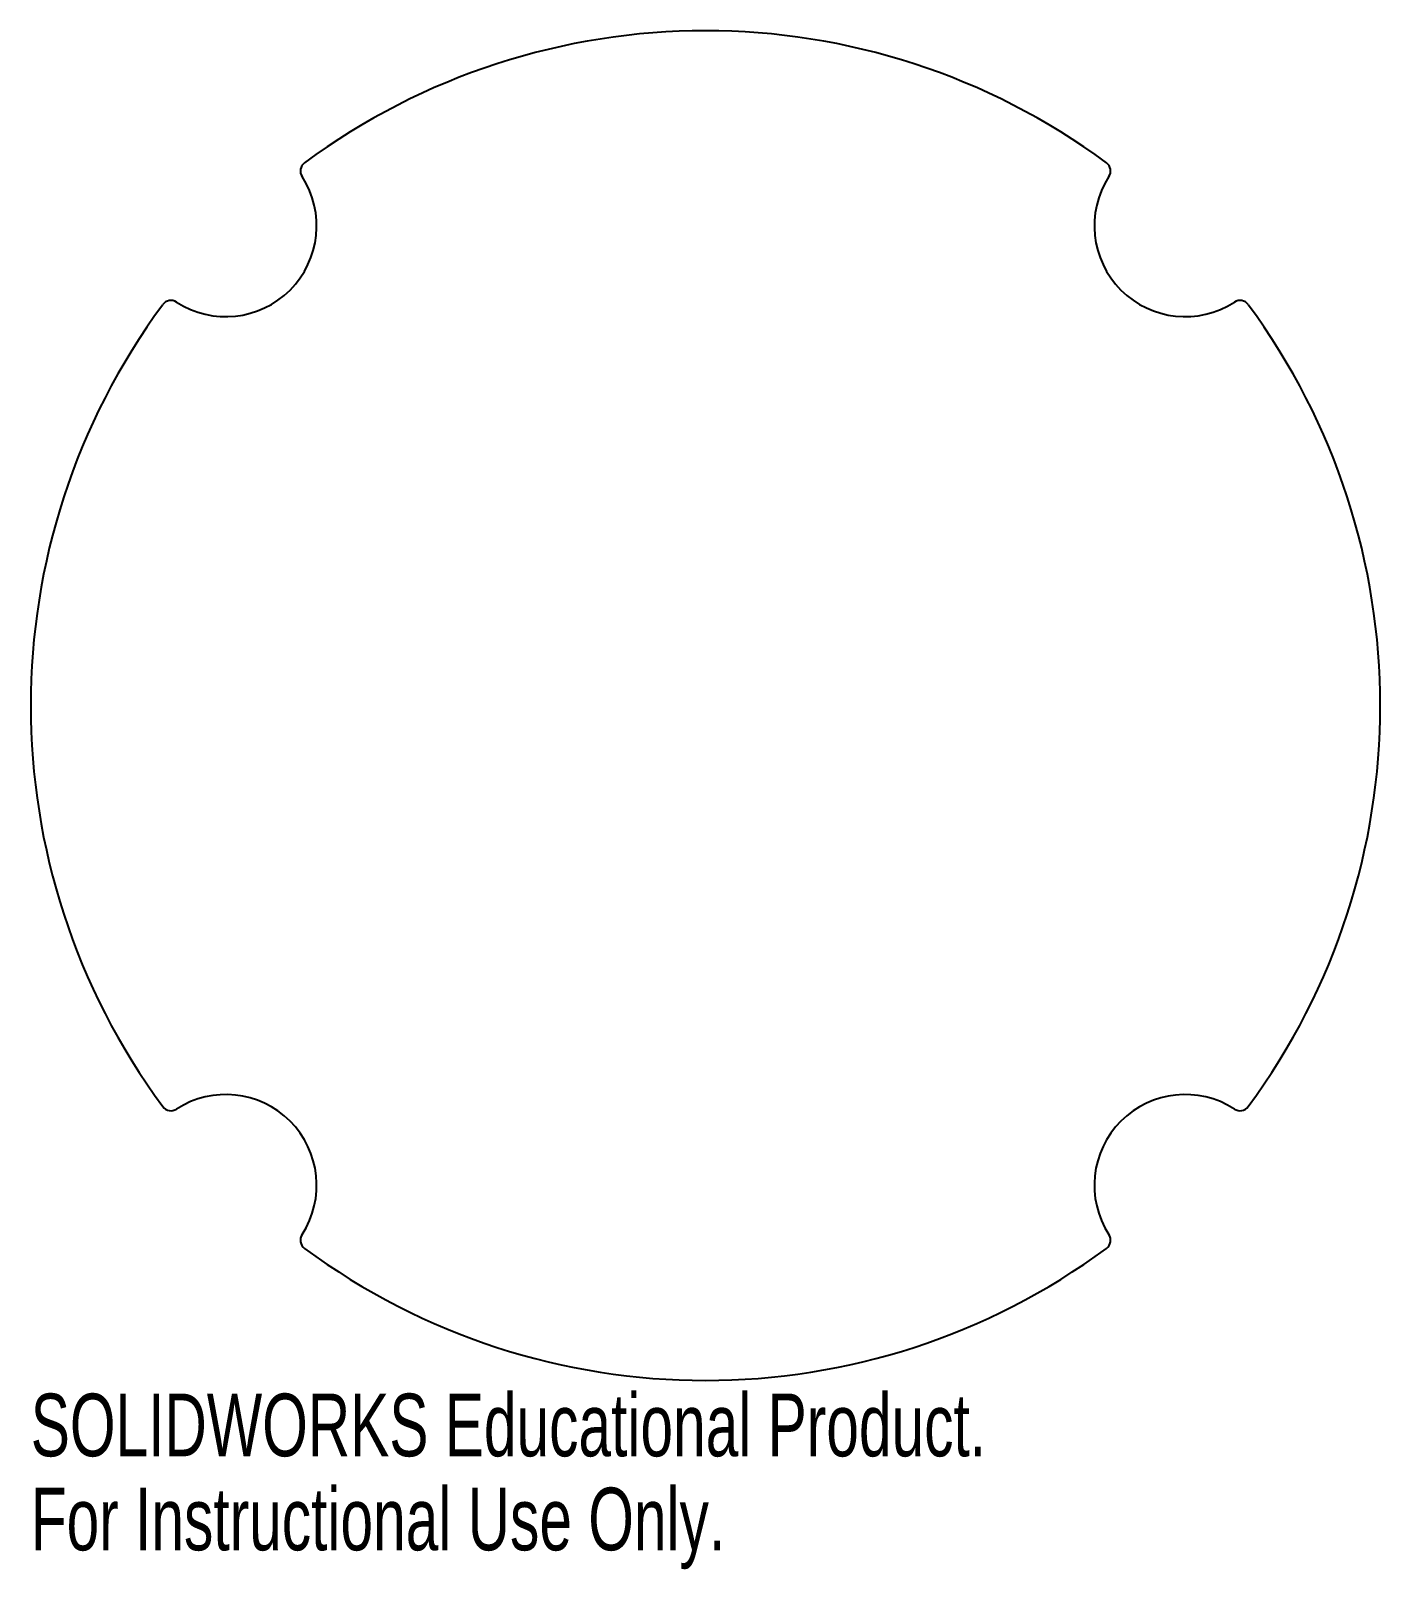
# Model space of a CAD drawing. Header units: inches. Extents: x -2.05 to 2.05, y -2.62 to 2.05.
import ezdxf

# ---------------------------------------------------------------- set-up
doc = ezdxf.new("R2010")
doc.units = ezdxf.units.IN
doc.header["$MEASUREMENT"] = 0
doc.styles.add('SLDTEXTSTYLE0', font='TXT', dxfattribs={"width": 0.7})

msp = doc.modelspace()

# ---------------------------------------------------------------- linework, layer by layer
at = {"color": 7, "linetype": 'Continuous', "lineweight": 25}
for centre, radius, start, end in [((0, 0), 2.0488, 53.551, 126.449), ((-1.1987, 1.6229), 0.0313, 126.449, 212.8725), ((1.1987, 1.6229), 0.0313, 327.1275, 53.551), ((-1.4564, 1.4564), 0.2756, 237.1275, 32.8725), ((1.4564, 1.4564), 0.2756, 147.1275, 302.8725), ((0, 0), 2.0488, 143.551, 216.449), ((-1.6229, 1.1987), 0.0313, 57.1275, 143.551), ((1.6229, 1.1987), 0.0313, 36.449, 122.8725), ((0, 0), 2.0488, 323.551, 36.449), ((-1.4564, -1.4564), 0.2756, 327.1275, 122.8725), ((1.4564, -1.4564), 0.2756, 57.1275, 212.8725), ((-1.6229, -1.1987), 0.0313, 216.449, 302.8725), ((1.6229, -1.1987), 0.0313, 237.1275, 323.551), ((-1.1987, -1.6229), 0.0313, 147.1275, 233.551), ((1.1987, -1.6229), 0.0313, 306.449, 32.8725), ((0, 0), 2.0488, 233.551, 306.449)]:
    msp.add_arc(centre, radius, start, end, dxfattribs=at)

# ---------------------------------------------------------------- texts
at = {"color": 7, "linetype": 'Continuous', "char_height": 0.1903, "attachment_point": 1, "style": 'SLDTEXTSTYLE0'}
for s, insert in [('SOLIDWORKS Educational Product.', (-2.0488, -2.089)), ('For Instructional Use Only.', (-2.0488, -2.3744))]:
    msp.add_mtext(s, dxfattribs=dict(at, insert=insert))

doc.saveas('drawing.dxf')
